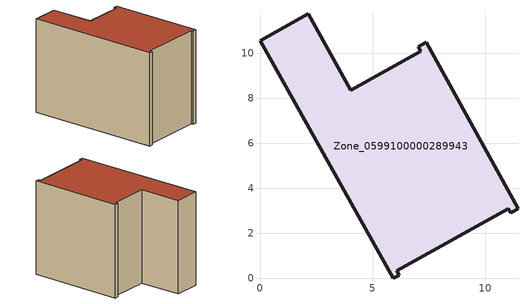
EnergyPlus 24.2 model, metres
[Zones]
Zone_0599100000289943
 floor ground (C_G): 4.03,8.36 7.14,10.09 7.03,10.29 7.38,10.48 11.45,3.09 11.13,2.91 11.02,3.1 6.08,0.35 6.19,0.15 5.91,0 0,10.56 2.14,11.76 z0
 wall outside (C_F): 7.38,10.48 7.03,10.29 7.14,10.09 4.03,8.36 2.14,11.76 0,10.56 5.91,0 6.19,0.15 6.08,0.35 11.02,3.1 11.13,2.91 11.45,3.09 7.38,10.48 z0:8.51
 roof outside (C_R): 7.14,10.09 4.03,8.36 2.14,11.76 0,10.56 5.91,0 6.19,0.15 6.08,0.35 11.02,3.1 11.13,2.91 11.45,3.09 7.38,10.48 7.03,10.29 z8.51
[BUILDING]
Pand.0599100000289943: North Axis=0; Terrain=City; Loads Convergence Tolerance Value=0.04; Temperature Convergence Tolerance Value=0.4; Solar Distribution=FullExterior; Maximum Number of Warmup Days=25; Minimum Number of Warmup Days=1
[Site:Location]
Rotterdam.The.Hague.AP_ZH_NLD Design_Conditions: Latitude=51.96; Longitude=4.45; Time Zone=1; Elevation=-4.5
[SITE:GROUNDTEMPERATURE:BUILDINGSURFACE]
18, 18, 18, 18, 18, 18, 18, 18, 18, 18, 18, 18
[MATERIAL] Thermal Absorptance=0.9; Solar Absorptance=0.7; Visible Absorptance=0.7
Name | Roughness | Thickness | Conductivity | Density | Specific Heat
G.TI.1965-1974 | MediumSmooth | 0.15 | 0.882353 | 540 | 1210
F.TI.1965-1974 | Rough | 0.3 | 0.697674 | 1920 | 840
R.TI.1965-1974 | MediumRough | 0.2 | 0.232558 | 1500 | 1000
[CONSTRUCTION]
C_G: G.TI.1965-1974
C_F: F.TI.1965-1974
C_R: R.TI.1965-1974
[ZONE]
Zone_0599100000289943: Type=1; Multiplier=1; Ceiling Height=Autocalculate; Volume=Autocalculate; Floor Area=autocalculate; Part of Total Floor Area=Yes
[ZONEINFILTRATION:DESIGNFLOWRATE]
Infil_Zone_0599100000289943: Zone or ZoneList or Space or SpaceList=Zone_0599100000289943; Schedule=AlwaysOn; Design Flow Rate Calculation Method=Flow/Area; Flow Rate per Floor Area=0.003; Constant Term Coefficient=1; Temperature Term Coefficient=0; Velocity Term Coefficient=0; Velocity Squared Term Coefficient=0
[HVACTEMPLATE:ZONE:IDEALLOADSAIRSYSTEM]
Zone_0599100000289943: Maximum Heating Supply Air Temperature=50; Minimum Cooling Supply Air Temperature=13; Maximum Heating Supply Air Humidity Ratio=0.0156; Minimum Cooling Supply Air Humidity Ratio=0.0077; Heating Limit=NoLimit; Cooling Limit=NoLimit; Dehumidification Control Type=ConstantSensibleHeatRatio; Cooling Sensible Heat Ratio=0.7; Dehumidification Setpoint=60; Humidification Control Type=None; Humidification Setpoint=30; Outdoor Air Method=None; Outdoor Air Flow Rate per Person=0.00944; Outdoor Air Flow Rate per Zone Floor Area=0; Outdoor Air Flow Rate per Zone=0; Demand Controlled Ventilation Type=None; Outdoor Air Economizer Type=NoEconomizer; Heat Recovery Type=None; Sensible Heat Recovery Effectiveness=0.7; Latent Heat Recovery Effectiveness=0.65
[ZONECONTROL:THERMOSTAT]
ThermostatControl_Zone_0599100000289943: Zone or ZoneList=Zone_0599100000289943; Control Type Schedule=DualSetpointControlType; Control 1=Thermostat_Zone_0599100000289943; Temperature Difference Between Cutout And Setpoint=0
[THERMOSTATSETPOINT:DUALSETPOINT]
Thermostat_Zone_0599100000289943: Heating Setpoint Temperature Schedule=HeatingSetpoint_Zone_0599100000289943; Cooling Setpoint Temperature Schedule=CoolingSetpoint_Zone_0599100000289943
[SCHEDULE:COMPACT]
HeatingSetpoint_Zone_0599100000289943: Through: 12/31, For: AllDays, Until: 24:00, 21
CoolingSetpoint_Zone_0599100000289943: Through: 12/31, For: AllDays, Until: 24:00, 24
DualSetpointControlType: Through: 12/31, For: AllDays, Until: 24:00, 4
AlwaysOn: Through: 12/31, For: AllDays, Until: 24:00, 1
